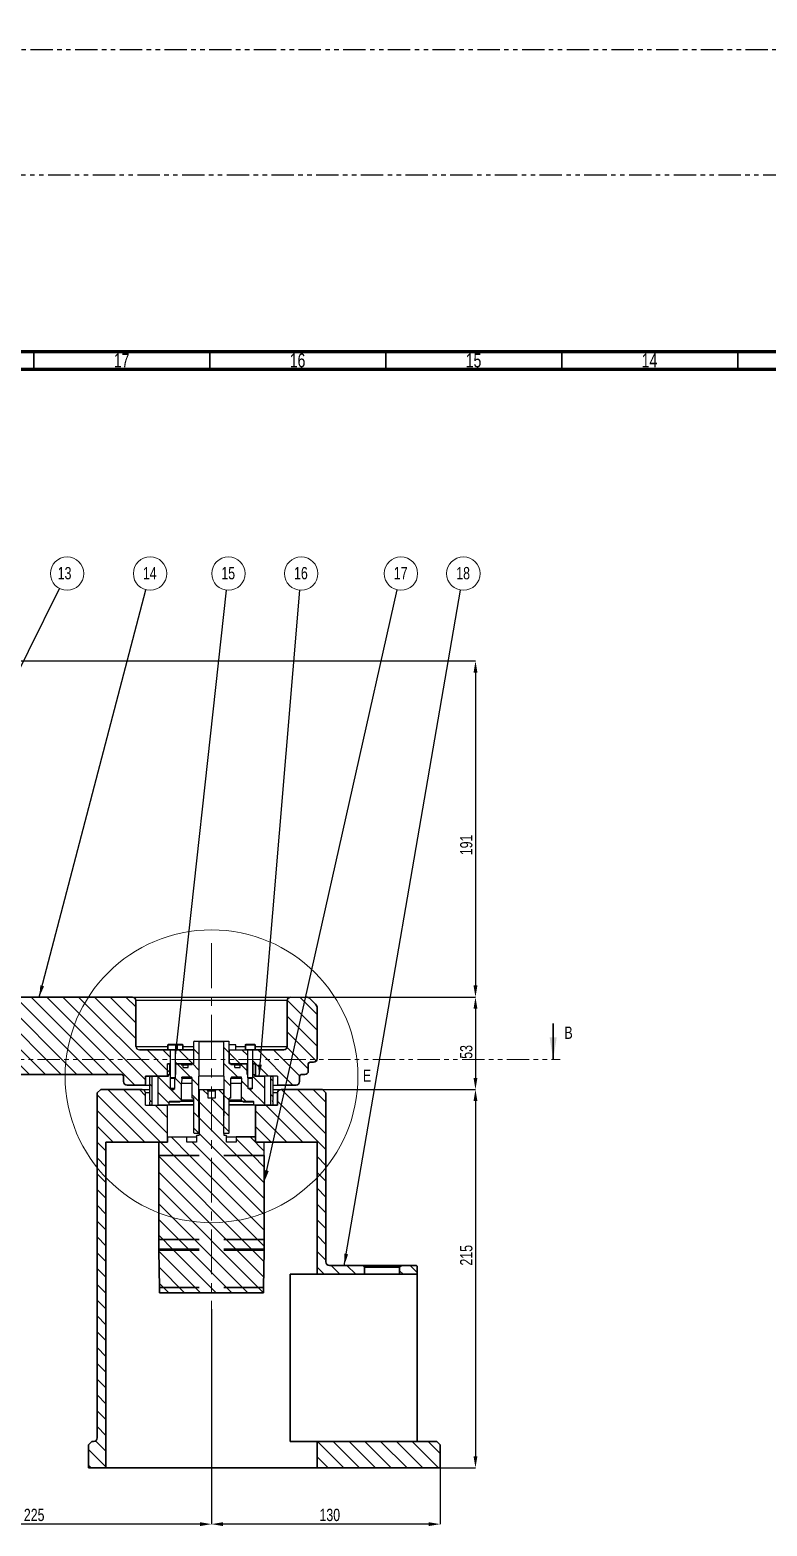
# Model space of a CAD drawing. Header units: millimetres. Extents: x 15 to 1184, y 5 to 927.
# Drawn here: x 348.4 to 557.8, y 502.3 to 927.4 of the extents above; entities that cross this region are included whole.
import ezdxf

# ---------------------------------------------------------------- set-up
doc = ezdxf.new("R2010")
doc.units = ezdxf.units.MM
doc.header["$PDSIZE"] = -1
doc.linetypes.add('CENTERX2', pattern=[20.32, 12.7, -2.54, 2.54, -2.54])
doc.linetypes.add('PHANTOM', pattern=[12.7, 6.35, -1.27, 1.27, -1.27, 1.27, -1.27])
doc.layers.add('gachNet', color=3, linetype='Continuous', lineweight=9, plot=False)
for name, color, linetype, lineweight in [('lightNet', 50, 'Continuous', 13), ('mainNet', 7, 'Continuous', 35), ('net cat', 7, 'PHANTOM', 13)]:
    doc.layers.add(name, color=color, linetype=linetype, lineweight=lineweight)
doc.styles.add('SLDTEXTSTYLE0', font='TXT', dxfattribs={"width": 0.75})
doc.dimstyles.new('ISO-25', dxfattribs={"dimtxt": 2.5, "dimasz": 2.5, "dimexe": 1.25, "dimexo": 0.625, "dimtad": 1, "dimtxsty": 'Standard', "dimcen": 2.5, "dimadec": 0, "dimazin": 0, "dimtfac": 1, "dimtmove": 0, "dimatfit": 3, "dimfxl": 1, "dimarcsym": 0})
doc.dimstyles.new('SLDDIMSTYLE0', dxfattribs={"dimtxt": 3.5, "dimasz": 3.302, "dimexe": 0, "dimexo": 0.0625, "dimgap": 0.875, "dimtad": 1, "dimdec": 0, "dimlfac": 2, "dimrnd": 1e-09, "dimzin": 12, "dimdsep": 46, "dimtxsty": 'SLDTEXTSTYLE0', "dimsah": 1, "dimcen": 0.09, "dimadec": 0, "dimazin": 3, "dimtfac": 1, "dimtdec": 0, "dimtofl": 0, "dimtmove": 0, "dimatfit": 3, "dimfxl": 1, "dimfrac": 2, "dimtolj": 1, "dimtzin": 12, "dimarcsym": 0})
doc.dimstyles.new('SLDDIMSTYLE1', dxfattribs={"dimtxt": 0.18, "dimasz": 3.302, "dimexe": 0, "dimexo": 0.0625, "dimgap": 0, "dimtad": 0, "dimtih": 1, "dimtoh": 1, "dimdec": 0, "dimrnd": 1e-09, "dimzin": 0, "dimdsep": 46, "dimtxsty": 'Standard', "dimsah": 1, "dimcen": 0.09, "dimadec": 0, "dimazin": 0, "dimtfac": 3.302, "dimtdec": 0, "dimtofl": 0, "dimtmove": 0, "dimatfit": 3, "dimfxl": 1, "dimfrac": 2, "dimtolj": 1, "dimtzin": 0, "dimarcsym": 0})

# ---------------------------------------------------------------- blocks, each defined once
blk = doc.blocks.new('_D_4')
at = {"layer": 'Defpoints', "color": 0, "transparency": 16777216}
for p in [(282.47, 748.09), (377.47, 652.59), (474.97, 652.59)]:
    blk.add_point(p, dxfattribs=at)
at = {"layer": 'lightNet', "color": 0, "lineweight": -2, "transparency": 16777216}
for p, q in [((282.53, 748.09), (474.97, 748.09)), ((474.97, 744.79), (474.97, 655.89)), ((377.53, 652.59), (474.97, 652.59))]:
    blk.add_line(p, q, dxfattribs=at)
at = {"layer": 'lightNet', "color": 0, "transparency": 16777216}
for points in [[(474.42, 744.79), (475.52, 744.79), (474.97, 748.09)], [(474.42, 655.89), (475.52, 655.89), (474.97, 652.59)]]:
    blk.add_solid(points, dxfattribs=at)
at = {"layer": 'lightNet', "color": 0, "transparency": 16777216, "insert": (470.59, 695.83), "char_height": 3.5, "attachment_point": 2, "rotation": 90, "style": 'SLDTEXTSTYLE0'}
blk.add_mtext('\\A1;191', dxfattribs=at)
blk = doc.blocks.new('_D_5')
at = {"layer": 'Defpoints', "color": 0, "transparency": 16777216}
for p in [(377.47, 652.59), (431.47, 626.34), (474.97, 626.34)]:
    blk.add_point(p, dxfattribs=at)
at = {"layer": 'lightNet', "color": 0, "lineweight": -2, "transparency": 16777216}
for p, q in [((377.53, 652.59), (474.97, 652.59)), ((474.97, 649.29), (474.97, 629.64)), ((431.53, 626.34), (474.97, 626.34))]:
    blk.add_line(p, q, dxfattribs=at)
at = {"layer": 'lightNet', "color": 0, "transparency": 16777216}
for points in [[(474.42, 649.29), (475.52, 649.29), (474.97, 652.59)], [(474.42, 629.64), (475.52, 629.64), (474.97, 626.34)]]:
    blk.add_solid(points, dxfattribs=at)
at = {"layer": 'lightNet', "color": 0, "transparency": 16777216, "insert": (470.59, 637.01), "char_height": 3.5, "attachment_point": 2, "rotation": 90, "style": 'SLDTEXTSTYLE0'}
blk.add_mtext('\\A1;53', dxfattribs=at)
blk = doc.blocks.new('_D_6')
at = {"layer": 'Defpoints', "color": 0, "transparency": 16777216}
for p in [(431.47, 626.34), (464.97, 518.84), (474.97, 518.84)]:
    blk.add_point(p, dxfattribs=at)
at = {"layer": 'lightNet', "color": 0, "lineweight": -2, "transparency": 16777216}
for p, q in [((431.53, 626.34), (474.97, 626.34)), ((474.97, 623.04), (474.97, 522.14)), ((465.03, 518.84), (474.97, 518.84))]:
    blk.add_line(p, q, dxfattribs=at)
at = {"layer": 'lightNet', "color": 0, "transparency": 16777216}
for points in [[(474.42, 623.04), (475.52, 623.04), (474.97, 626.34)], [(474.42, 522.14), (475.52, 522.14), (474.97, 518.84)]]:
    blk.add_solid(points, dxfattribs=at)
at = {"layer": 'lightNet', "color": 0, "transparency": 16777216, "insert": (470.59, 579.23), "char_height": 3.5, "attachment_point": 2, "rotation": 90, "style": 'SLDTEXTSTYLE0'}
blk.add_mtext('\\A1;215', dxfattribs=at)
blk = doc.blocks.new('_D_7')
at = {"layer": 'Defpoints', "color": 0, "transparency": 16777216}
for p in [(399.97, 563.96), (464.97, 518.84), (399.97, 502.84)]:
    blk.add_point(p, dxfattribs=at)
at = {"layer": 'lightNet', "color": 0, "lineweight": -2, "transparency": 16777216}
for p, q in [((399.97, 563.9), (399.97, 502.84)), ((464.97, 518.77), (464.97, 502.84)), ((461.66, 502.84), (403.27, 502.84))]:
    blk.add_line(p, q, dxfattribs=at)
at = {"layer": 'lightNet', "color": 0, "transparency": 16777216}
for points in [[(403.27, 503.39), (403.27, 502.29), (399.97, 502.84)], [(461.66, 503.39), (461.66, 502.29), (464.97, 502.84)]]:
    blk.add_solid(points, dxfattribs=at)
at = {"layer": 'lightNet', "color": 0, "transparency": 16777216, "insert": (433.57, 507.21), "char_height": 3.5, "attachment_point": 2, "style": 'SLDTEXTSTYLE0'}
blk.add_mtext('\\A1;130', dxfattribs=at)
blk = doc.blocks.new('_D_8')
at = {"layer": 'Defpoints', "color": 0, "transparency": 16777216}
for p in [(287.47, 622.17), (399.97, 563.96), (287.47, 502.84)]:
    blk.add_point(p, dxfattribs=at)
at = {"layer": 'lightNet', "color": 0, "lineweight": -2, "transparency": 16777216}
for p, q in [((287.47, 622.11), (287.47, 502.84)), ((399.97, 563.9), (399.97, 502.84)), ((396.66, 502.84), (290.77, 502.84))]:
    blk.add_line(p, q, dxfattribs=at)
at = {"layer": 'lightNet', "color": 0, "transparency": 16777216}
for points in [[(290.77, 503.39), (290.77, 502.29), (287.47, 502.84)], [(396.66, 503.39), (396.66, 502.29), (399.97, 502.84)]]:
    blk.add_solid(points, dxfattribs=at)
at = {"layer": 'lightNet', "color": 0, "transparency": 16777216, "insert": (349.57, 507.21), "char_height": 3.5, "attachment_point": 2, "style": 'SLDTEXTSTYLE0'}
blk.add_mtext('\\A1;225', dxfattribs=at)
blk = doc.blocks.new('SW_NOTE_0_2')
at = {"color": 0, "linetype": 'Continuous', "lineweight": 0}
blk.add_circle((0.81, 4.68), 4.75, dxfattribs=at)
at = {"color": 0, "linetype": 'Continuous', "lineweight": 0, "insert": (0.74, 6.54), "char_height": 3.5, "attachment_point": 2, "style": 'SLDTEXTSTYLE0'}
blk.add_mtext('18', dxfattribs=at)
blk = doc.blocks.new('SW_NOTE_0_3')
at = {"color": 0, "linetype": 'Continuous', "lineweight": 0}
blk.add_circle((1.04, 4.63), 4.75, dxfattribs=at)
at = {"color": 0, "linetype": 'Continuous', "lineweight": 0, "insert": (0.97, 6.5), "char_height": 3.5, "attachment_point": 2, "style": 'SLDTEXTSTYLE0'}
blk.add_mtext('17', dxfattribs=at)
blk = doc.blocks.new('SW_NOTE_0_4')
at = {"color": 0, "linetype": 'Continuous', "lineweight": 0}
blk.add_circle((0.4, 4.73), 4.75, dxfattribs=at)
at = {"color": 0, "linetype": 'Continuous', "lineweight": 0, "insert": (0.33, 6.59), "char_height": 3.5, "attachment_point": 2, "style": 'SLDTEXTSTYLE0'}
blk.add_mtext('16', dxfattribs=at)
blk = doc.blocks.new('SW_NOTE_0_5')
at = {"color": 0, "linetype": 'Continuous', "lineweight": 0}
blk.add_circle((0.52, 4.72), 4.75, dxfattribs=at)
at = {"color": 0, "linetype": 'Continuous', "lineweight": 0, "insert": (0.45, 6.58), "char_height": 3.5, "attachment_point": 2, "style": 'SLDTEXTSTYLE0'}
blk.add_mtext('15', dxfattribs=at)
blk = doc.blocks.new('SW_NOTE_0_6')
at = {"color": 0, "linetype": 'Continuous', "lineweight": 0}
blk.add_circle((1.2, 4.6), 4.75, dxfattribs=at)
at = {"color": 0, "linetype": 'Continuous', "lineweight": 0, "insert": (1.13, 6.46), "char_height": 3.5, "attachment_point": 2, "style": 'SLDTEXTSTYLE0'}
blk.add_mtext('14', dxfattribs=at)
blk = doc.blocks.new('SW_NOTE_0_20')
at = {"color": 0, "linetype": 'Continuous', "lineweight": 0}
blk.add_circle((2.12, 4.25), 4.75, dxfattribs=at)
at = {"color": 0, "linetype": 'Continuous', "lineweight": 0, "insert": (1.4, 6.11), "char_height": 3.5, "attachment_point": 2, "style": 'SLDTEXTSTYLE0'}
blk.add_mtext('13', dxfattribs=at)
blk = doc.blocks.new('*D86')
at = {"layer": 'Defpoints', "color": 0, "transparency": 16777216}
for p in [(1179, 886.22), (20, 831), (1179, 831)]:
    blk.add_point(p, dxfattribs=at)
at = {"layer": 'net cat', "color": 0, "lineweight": -2, "transparency": 16777216}
for p, q in [((20, 832), (20, 887.22)), ((23.3, 886.22), (1175.7, 886.22)), ((1179, 832), (1179, 887.22))]:
    blk.add_line(p, q, dxfattribs=at)
at = {"layer": 'net cat', "color": 0, "transparency": 16777216}
for points in [[(23.3, 886.77), (23.3, 885.67), (20, 886.22)], [(1175.7, 886.77), (1175.7, 885.67), (1179, 886.22)]]:
    blk.add_solid(points, dxfattribs=at)
at = {"layer": 'net cat', "color": 0, "transparency": 16777216, "insert": (599.5, 889.49), "char_height": 3.5, "attachment_point": 5}
blk.add_mtext('2318', dxfattribs=at)
blk = doc.blocks.new('*D87')
at = {"layer": 'Defpoints', "color": 0, "transparency": 16777216}
for p in [(1184, 921.81), (15, 836), (1184, 836)]:
    blk.add_point(p, dxfattribs=at)
at = {"layer": 'net cat', "color": 0, "lineweight": -2, "transparency": 16777216}
for p, q in [((15, 837), (15, 922.81)), ((1184, 837), (1184, 922.81)), ((18.3, 921.81), (1180.7, 921.81))]:
    blk.add_line(p, q, dxfattribs=at)
at = {"layer": 'net cat', "color": 0, "transparency": 16777216}
for points in [[(18.3, 922.36), (18.3, 921.26), (15, 921.81)], [(1180.7, 922.36), (1180.7, 921.26), (1184, 921.81)]]:
    blk.add_solid(points, dxfattribs=at)
at = {"layer": 'net cat', "color": 0, "transparency": 16777216, "insert": (599.5, 925.08), "char_height": 3.5, "attachment_point": 5}
blk.add_mtext('2338', dxfattribs=at)

msp = doc.modelspace()

# ---------------------------------------------------------------- hatches: boundary and pattern name
at = {"linetype": 'Continuous', "lineweight": 18}
h = msp.add_hatch(dxfattribs=at)
h.set_pattern_fill('ANSI31', angle=90, style=0)
h.paths.add_polyline_path([(389.69, 633.59), (394.97, 633.59), (394.97, 637.59), (389.69, 637.59)], flags=0)
h = msp.add_hatch(dxfattribs=at)
h.set_pattern_fill('ANSI31', angle=90, style=0)
h.paths.add_polyline_path([(410.24, 637.59), (404.97, 637.59), (404.97, 633.59), (410.24, 633.59)], flags=0)
h = msp.add_hatch(dxfattribs=at)
h.set_pattern_fill('ANSI31', angle=90, style=0)
h.paths.add_polyline_path([(382.67, 623.04), (382.47, 622.84), (382.47, 622.04), (382.67, 621.84), (383.09, 621.84), (383.09, 630.09), (382.72, 630.09), (382.47, 629.84), (382.47, 623.29), (382.72, 623.04)], flags=0)
h = msp.add_hatch(dxfattribs=at)
h.set_pattern_fill('ANSI31', angle=90, style=0)
h.paths.add_polyline_path([(417.47, 622.84), (417.27, 623.04), (417.22, 623.04), (417.47, 623.29), (417.47, 629.84), (417.22, 630.09), (416.84, 630.09), (416.84, 621.84), (417.27, 621.84), (417.47, 622.04)], flags=0)
at = {"layer": 'gachNet'}
h = msp.add_hatch(dxfattribs=at)
h.set_pattern_fill('ANSI31', color=256, angle=90, style=0)
edge = h.paths.add_edge_path(flags=0)
edge.add_arc((375.97, 628.59), 1, 180, 270)
edge.add_line((375.97, 627.59), (381.24, 627.59))
edge.add_line((381.24, 627.59), (381.24, 630.09))
edge.add_line((381.24, 630.09), (387.49, 630.09))
edge.add_line((387.49, 630.09), (387.49, 633.59))
edge.add_line((387.49, 633.59), (388.24, 633.59))
edge.add_line((388.24, 633.59), (388.24, 637.59))
edge.add_line((388.24, 637.59), (379.47, 637.59))
edge.add_arc((379.47, 638.59), 1, 180, 270, ccw=False)
edge.add_line((378.47, 638.59), (378.47, 651.59))
edge.add_arc((377.47, 651.59), 1, 0, 90)
edge.add_line((377.47, 652.59), (312.97, 652.59))
edge.add_arc((312.97, 653.09), 0.5, 180, 270, ccw=False)
edge.add_line((312.47, 653.09), (312.47, 654.59))
edge.add_arc((311.47, 654.59), 1, 0, 90)
edge.add_line((311.47, 655.59), (308.72, 655.59))
edge.add_line((308.72, 655.59), (308.72, 653.09))
edge.add_line((308.72, 653.09), (302.47, 653.09))
edge.add_line((302.47, 653.09), (302.47, 649.34))
edge.add_line((302.47, 649.34), (301.69, 649.34))
edge.add_line((301.69, 649.34), (301.69, 644.59))
edge.add_line((301.69, 644.59), (306.47, 644.59))
edge.add_arc((306.47, 643.59), 1, 0, 90, ccw=False)
edge.add_line((307.47, 643.59), (307.47, 635.09))
edge.add_arc((308.47, 635.09), 1, 180, 270)
edge.add_line((308.47, 634.09), (314.47, 634.09))
edge.add_arc((314.47, 633.59), 0.5, 0, 90, ccw=False)
edge.add_line((314.97, 633.59), (314.97, 630.84))
edge.add_arc((315.22, 630.84), 0.25, 180, 270)
edge.add_line((315.22, 630.59), (374.47, 630.59))
edge.add_arc((374.47, 630.09), 0.5, 0, 90, ccw=False)
edge.add_line((374.97, 630.09), (374.97, 628.59))
h = msp.add_hatch(dxfattribs=at)
h.set_pattern_fill('ANSI31', color=256, angle=90, style=0)
edge = h.paths.add_edge_path(flags=0)
edge.add_arc((428.97, 635.09), 1, 270, 360)
edge.add_line((429.97, 635.09), (429.97, 649.47))
edge.add_arc((428.47, 649.47), 1.5, 0, 45)
edge.add_line((429.53, 650.53), (427.91, 652.15))
edge.add_arc((426.85, 651.09), 1.5, 45, 90)
edge.add_line((426.85, 652.59), (422.47, 652.59))
edge.add_arc((422.47, 651.59), 1, 90, 180)
edge.add_line((421.47, 651.59), (421.47, 638.59))
edge.add_arc((420.47, 638.59), 1, 270, 360, ccw=False)
edge.add_line((420.47, 637.59), (411.69, 637.59))
edge.add_line((411.69, 637.59), (411.69, 633.59))
edge.add_line((411.69, 633.59), (412.45, 633.59))
edge.add_line((412.45, 633.59), (412.45, 630.09))
edge.add_line((412.45, 630.09), (418.71, 630.09))
edge.add_line((418.71, 630.09), (418.71, 627.59))
edge.add_line((418.71, 627.59), (423.97, 627.59))
edge.add_arc((423.97, 628.59), 1, 270, 360)
edge.add_line((424.97, 628.59), (424.97, 630.09))
edge.add_arc((425.47, 630.09), 0.5, 90, 180, ccw=False)
edge.add_line((425.47, 630.59), (426.47, 630.59))
edge.add_arc((426.47, 631.59), 1, 270, 360)
edge.add_line((427.47, 631.59), (427.47, 633.59))
edge.add_arc((427.97, 633.59), 0.5, 90, 180, ccw=False)
edge.add_line((427.97, 634.09), (428.97, 634.09))
h = msp.add_hatch(dxfattribs=at)
h.set_pattern_fill('ANSI31', color=256, angle=90, style=0)
edge = h.paths.add_edge_path(flags=0)
edge.add_line((396.32, 613.84), (396.47, 613.99))
edge.add_line((396.47, 613.99), (396.47, 618.84))
edge.add_line((396.47, 618.84), (396.34, 618.84))
edge.add_line((396.34, 618.84), (396.34, 630.09))
edge.add_line((396.34, 630.09), (396.47, 630.09))
edge.add_line((396.47, 630.09), (396.47, 639.94))
edge.add_line((396.47, 639.94), (396.32, 640.09))
edge.add_line((396.32, 640.09), (395.12, 640.09))
edge.add_line((395.12, 640.09), (394.97, 639.94))
edge.add_line((394.97, 639.94), (394.97, 633.84))
edge.add_line((394.97, 633.84), (394.47, 633.84))
edge.add_line((394.47, 633.84), (394.47, 633.39))
edge.add_line((394.47, 633.39), (393.4, 633.39))
edge.add_line((393.4, 633.39), (393.3, 633.29))
edge.add_line((393.3, 633.29), (393.3, 632.61))
edge.add_line((393.3, 632.61), (391.88, 632.61))
edge.add_line((391.88, 632.61), (391.88, 633.22))
edge.add_line((391.88, 633.22), (391.78, 633.32))
edge.add_line((391.78, 633.32), (391.69, 633.32))
edge.add_arc((391.69, 633.12), 0.2, 90.0187, 180)
edge.add_line((391.49, 633.12), (391.49, 633.54))
edge.add_line((391.49, 633.54), (391.44, 633.59))
edge.add_line((391.44, 633.59), (389.89, 633.59))
edge.add_line((389.89, 633.59), (389.84, 633.54))
edge.add_line((389.84, 633.54), (389.84, 630.61))
edge.add_line((389.84, 630.61), (389.87, 630.59))
edge.add_line((389.87, 630.59), (389.58, 630.59))
edge.add_line((389.58, 630.59), (389.58, 626.59))
edge.add_line((389.58, 626.59), (388.97, 626.22))
edge.add_line((388.97, 626.22), (388.35, 626.59))
edge.add_line((388.35, 626.59), (388.35, 630.59))
edge.add_line((388.35, 630.59), (388.07, 630.59))
edge.add_line((388.07, 630.59), (388.09, 630.61))
edge.add_line((388.09, 630.61), (388.09, 633.54))
edge.add_line((388.09, 633.54), (388.04, 633.59))
edge.add_line((388.04, 633.59), (387.67, 633.59))
edge.add_line((387.67, 633.59), (387.47, 633.39))
edge.add_line((387.47, 633.39), (387.47, 630.76))
edge.add_line((387.47, 630.76), (387.64, 630.59))
edge.add_line((387.64, 630.59), (388.02, 630.59))
edge.add_line((388.02, 630.59), (387.72, 630.29))
edge.add_line((387.72, 630.29), (387.72, 630.09))
edge.add_line((387.72, 630.09), (384.84, 630.09))
edge.add_line((384.84, 630.09), (384.84, 621.84))
edge.add_line((384.84, 621.84), (387.77, 621.84))
edge.add_line((387.77, 621.84), (387.97, 622.04))
edge.add_line((387.97, 622.04), (387.97, 622.79))
edge.add_arc((388.09, 622.79), 0.125, 90, 180, ccw=False)
edge.add_line((388.09, 622.91), (391.11, 622.91))
edge.add_arc((391.11, 623.29), 0.375, 270, 360)
edge.add_line((391.48, 623.29), (391.48, 628.09))
edge.add_line((391.48, 628.09), (391.49, 629.59))
edge.add_line((391.49, 629.59), (391.49, 629.79))
edge.add_line((391.49, 629.79), (394.27, 629.79))
edge.add_arc((394.27, 629.59), 0.2, 0, 90, ccw=False)
edge.add_line((394.47, 629.59), (394.47, 623.84))
edge.add_line((394.47, 623.84), (394.97, 623.84))
edge.add_line((394.97, 623.84), (394.97, 613.99))
edge.add_line((394.97, 613.99), (395.12, 613.84))
edge.add_line((395.12, 613.84), (396.32, 613.84))
h = msp.add_hatch(dxfattribs=at)
h.set_pattern_fill('ANSI31', color=256, angle=90, style=0)
edge = h.paths.add_edge_path(flags=0)
edge.add_line((403.59, 618.84), (403.47, 618.84))
edge.add_line((403.47, 618.84), (403.47, 613.99))
edge.add_line((403.47, 613.99), (403.62, 613.84))
edge.add_line((403.62, 613.84), (404.82, 613.84))
edge.add_line((404.82, 613.84), (404.97, 613.99))
edge.add_line((404.97, 613.99), (404.97, 623.84))
edge.add_line((404.97, 623.84), (405.47, 623.84))
edge.add_line((405.47, 623.84), (405.47, 629.59))
edge.add_arc((405.67, 629.59), 0.2, 90, 180, ccw=False)
edge.add_line((405.67, 629.79), (408.44, 629.79))
edge.add_line((408.44, 629.79), (408.44, 629.59))
edge.add_line((408.44, 629.59), (408.45, 628.09))
edge.add_line((408.45, 628.09), (408.45, 623.29))
edge.add_arc((408.83, 623.29), 0.375, 180, 270)
edge.add_line((408.83, 622.91), (411.84, 622.91))
edge.add_arc((411.84, 622.79), 0.125, 0, 90, ccw=False)
edge.add_line((411.97, 622.79), (411.97, 622.04))
edge.add_line((411.97, 622.04), (412.17, 621.84))
edge.add_line((412.17, 621.84), (415.09, 621.84))
edge.add_line((415.09, 621.84), (415.09, 630.09))
edge.add_line((415.09, 630.09), (412.22, 630.09))
edge.add_line((412.22, 630.09), (412.22, 630.29))
edge.add_line((412.22, 630.29), (411.92, 630.59))
edge.add_line((411.92, 630.59), (412.29, 630.59))
edge.add_line((412.29, 630.59), (412.47, 630.76))
edge.add_line((412.47, 630.76), (412.47, 633.39))
edge.add_line((412.47, 633.39), (412.27, 633.59))
edge.add_line((412.27, 633.59), (411.89, 633.59))
edge.add_line((411.89, 633.59), (411.84, 633.54))
edge.add_line((411.84, 633.54), (411.84, 630.61))
edge.add_line((411.84, 630.61), (411.87, 630.59))
edge.add_line((411.87, 630.59), (411.58, 630.59))
edge.add_line((411.58, 630.59), (411.58, 626.59))
edge.add_line((411.58, 626.59), (410.97, 626.22))
edge.add_line((410.97, 626.22), (410.35, 626.59))
edge.add_line((410.35, 626.59), (410.35, 630.59))
edge.add_line((410.35, 630.59), (410.07, 630.59))
edge.add_line((410.07, 630.59), (410.09, 630.61))
edge.add_line((410.09, 630.61), (410.09, 633.54))
edge.add_line((410.09, 633.54), (410.04, 633.59))
edge.add_line((410.04, 633.59), (408.49, 633.59))
edge.add_line((408.49, 633.59), (408.44, 633.54))
edge.add_line((408.44, 633.54), (408.44, 633.12))
edge.add_arc((408.24, 633.12), 0.2, 0, 90)
edge.add_line((408.24, 633.32), (408.16, 633.32))
edge.add_line((408.16, 633.32), (408.06, 633.22))
edge.add_line((408.06, 633.22), (408.06, 632.61))
edge.add_line((408.06, 632.61), (406.63, 632.61))
edge.add_line((406.63, 632.61), (406.63, 633.29))
edge.add_line((406.63, 633.29), (406.53, 633.39))
edge.add_line((406.53, 633.39), (405.47, 633.39))
edge.add_line((405.47, 633.39), (405.47, 633.84))
edge.add_line((405.47, 633.84), (404.97, 633.84))
edge.add_line((404.97, 633.84), (404.97, 639.94))
edge.add_line((404.97, 639.94), (404.82, 640.09))
edge.add_line((404.82, 640.09), (403.62, 640.09))
edge.add_line((403.62, 640.09), (403.47, 639.94))
edge.add_line((403.47, 639.94), (403.47, 630.09))
edge.add_line((403.47, 630.09), (403.59, 630.09))
edge.add_line((403.59, 630.09), (403.59, 618.84))
h = msp.add_hatch(dxfattribs=at)
h.set_pattern_fill('ANSI31', color=256, angle=90, style=0)
edge = h.paths.add_edge_path(flags=0)
edge.add_line((365.97, 526.34), (364.97, 525.34))
edge.add_line((364.97, 525.34), (364.97, 518.84))
edge.add_line((364.97, 518.84), (369.97, 518.84))
edge.add_line((369.97, 518.84), (369.97, 611.34))
edge.add_line((369.97, 611.34), (387.47, 611.34))
edge.add_line((387.47, 611.34), (387.47, 621.84))
edge.add_line((387.47, 621.84), (381.22, 621.84))
edge.add_line((381.22, 621.84), (381.22, 625.34))
edge.add_arc((380.22, 625.34), 1, 0, 90)
edge.add_line((380.22, 626.34), (368.47, 626.34))
edge.add_line((368.47, 626.34), (367.47, 625.34))
edge.add_line((367.47, 625.34), (367.47, 527.34))
edge.add_arc((366.47, 527.34), 1, 270, 360, ccw=False)
edge.add_line((366.47, 526.34), (365.97, 526.34))
h = msp.add_hatch(dxfattribs=at)
h.set_pattern_fill('ANSI31', color=256, angle=90, style=0)
edge = h.paths.add_edge_path(flags=0)
edge.add_line((396.47, 580.59), (396.47, 580.58))
edge.add_line((396.47, 580.58), (384.97, 580.58))
edge.add_line((384.97, 580.58), (385.15, 570.08))
edge.add_line((385.15, 570.08), (396.47, 570.08))
edge.add_line((396.47, 570.08), (396.47, 570.08))
edge.add_line((396.47, 570.08), (385.15, 570.08))
edge.add_line((385.15, 570.08), (385.18, 568.58))
edge.add_line((385.18, 568.58), (414.76, 568.58))
edge.add_line((414.76, 568.58), (414.78, 570.08))
edge.add_line((414.78, 570.08), (403.47, 570.08))
edge.add_line((403.47, 570.08), (403.47, 570.08))
edge.add_line((403.47, 570.08), (414.78, 570.08))
edge.add_line((414.78, 570.08), (414.97, 580.58))
edge.add_line((414.97, 580.58), (403.47, 580.58))
edge.add_line((403.47, 580.58), (403.47, 580.59))
edge.add_line((403.47, 580.59), (414.97, 580.59))
edge.add_line((414.97, 580.59), (414.97, 580.99))
edge.add_line((414.97, 580.99), (403.47, 580.99))
edge.add_line((403.47, 580.99), (403.47, 580.99))
edge.add_line((403.47, 580.99), (414.97, 580.99))
edge.add_line((414.97, 580.99), (414.97, 583.74))
edge.add_line((414.97, 583.74), (403.47, 583.74))
edge.add_line((403.47, 583.74), (403.47, 583.74))
edge.add_line((403.47, 583.74), (414.97, 583.74))
edge.add_line((414.97, 583.74), (414.97, 607.58))
edge.add_line((414.97, 607.58), (403.47, 607.58))
edge.add_line((403.47, 607.58), (403.47, 607.59))
edge.add_line((403.47, 607.59), (414.97, 607.59))
edge.add_line((414.97, 607.59), (414.97, 611.34))
edge.add_line((414.97, 611.34), (412.47, 611.34))
edge.add_line((412.47, 611.34), (412.47, 612.59))
edge.add_line((412.47, 612.59), (412.22, 612.84))
edge.add_line((412.22, 612.84), (406.97, 612.84))
edge.add_line((406.97, 612.84), (406.97, 611.34))
edge.add_line((406.97, 611.34), (404.22, 611.34))
edge.add_line((404.22, 611.34), (404.22, 613.18))
edge.add_line((404.22, 613.18), (404.17, 613.34))
edge.add_line((404.17, 613.34), (403.62, 613.34))
edge.add_arc((403.62, 613.54), 0.2, 180, 270, ccw=False)
edge.add_line((403.42, 613.54), (403.42, 613.65))
edge.add_line((403.42, 613.65), (403.47, 613.84))
edge.add_line((403.47, 613.84), (403.47, 626.19))
edge.add_line((403.47, 626.19), (403.32, 626.34))
edge.add_line((403.32, 626.34), (401.22, 626.34))
edge.add_line((401.22, 626.34), (400.97, 625.9))
edge.add_line((400.97, 625.9), (400.97, 623.91))
edge.add_line((400.97, 623.91), (398.97, 623.91))
edge.add_line((398.97, 623.91), (398.97, 625.9))
edge.add_line((398.97, 625.9), (398.72, 626.34))
edge.add_line((398.72, 626.34), (396.62, 626.34))
edge.add_line((396.62, 626.34), (396.47, 626.19))
edge.add_line((396.47, 626.19), (396.47, 613.84))
edge.add_line((396.47, 613.84), (396.52, 613.65))
edge.add_line((396.52, 613.65), (396.52, 613.54))
edge.add_arc((396.32, 613.54), 0.2, 270, 360, ccw=False)
edge.add_line((396.32, 613.34), (395.76, 613.34))
edge.add_line((395.76, 613.34), (395.72, 613.18))
edge.add_line((395.72, 613.18), (395.72, 611.34))
edge.add_line((395.72, 611.34), (392.97, 611.34))
edge.add_line((392.97, 611.34), (392.97, 612.84))
edge.add_line((392.97, 612.84), (387.72, 612.84))
edge.add_line((387.72, 612.84), (387.47, 612.59))
edge.add_line((387.47, 612.59), (387.47, 611.34))
edge.add_line((387.47, 611.34), (384.97, 611.34))
edge.add_line((384.97, 611.34), (384.97, 607.59))
edge.add_line((384.97, 607.59), (396.47, 607.59))
edge.add_line((396.47, 607.59), (396.47, 607.58))
edge.add_line((396.47, 607.58), (384.97, 607.58))
edge.add_line((384.97, 607.58), (384.97, 583.74))
edge.add_line((384.97, 583.74), (396.47, 583.74))
edge.add_line((396.47, 583.74), (396.47, 583.74))
edge.add_line((396.47, 583.74), (384.97, 583.74))
edge.add_line((384.97, 583.74), (384.97, 580.99))
edge.add_line((384.97, 580.99), (396.47, 580.99))
edge.add_line((396.47, 580.99), (396.47, 580.99))
edge.add_line((396.47, 580.99), (384.97, 580.99))
edge.add_line((384.97, 580.99), (384.97, 580.59))
edge.add_line((384.97, 580.59), (396.47, 580.59))
h = msp.add_hatch(dxfattribs=at)
h.set_pattern_fill('ANSI31', color=256, angle=90, style=0)
edge = h.paths.add_edge_path(flags=0)
edge.add_line((429.97, 611.34), (429.97, 573.84))
edge.add_line((429.97, 573.84), (443.42, 573.84))
edge.add_line((443.42, 573.84), (443.42, 575.84))
edge.add_line((443.42, 575.84), (442.92, 576.34))
edge.add_line((442.92, 576.34), (433.47, 576.34))
edge.add_arc((433.47, 577.34), 1, 180, 270, ccw=False)
edge.add_line((432.47, 577.34), (432.47, 625.34))
edge.add_line((432.47, 625.34), (431.47, 626.34))
edge.add_line((431.47, 626.34), (419.72, 626.34))
edge.add_arc((419.72, 625.34), 1, 90, 180)
edge.add_line((418.72, 625.34), (418.72, 621.84))
edge.add_line((418.72, 621.84), (412.47, 621.84))
edge.add_line((412.47, 621.84), (412.47, 611.34))
edge.add_line((412.47, 611.34), (429.97, 611.34))
h = msp.add_hatch(dxfattribs=at)
h.set_pattern_fill('ANSI31', color=256, angle=90, style=0)
h.paths.add_polyline_path([(458.42, 576.09), (458.17, 576.34), (453.92, 576.34), (453.42, 575.84), (453.42, 573.84), (458.42, 573.84)], flags=0)
h = msp.add_hatch(dxfattribs=at)
h.set_pattern_fill('ANSI31', color=256, angle=90, style=0)
h.paths.add_polyline_path([(463.97, 526.34), (429.97, 526.34), (429.97, 518.84), (464.97, 518.84), (464.97, 525.34)], flags=0)

# ---------------------------------------------------------------- linework, layer by layer
at = {"color": 7, "linetype": 'Continuous', "lineweight": 70}
for p, q in [((15, 836), (1184, 836)), ((20, 831), (1179, 831))]:
    msp.add_line(p, q, dxfattribs=at)
at = {"color": 7, "linetype": 'Continuous', "lineweight": 35}
for p, q in [((349.5, 831), (349.5, 836)), ((399.5, 831), (399.5, 836)), ((449.5, 831), (449.5, 836)), ((499.5, 831), (499.5, 836)), ((549.5, 831), (549.5, 836)), ((497.05, 645.08), (497.05, 634.82))]:
    msp.add_line(p, q, dxfattribs=at)
at = {"color": 7, "linetype": 'CENTERX2', "lineweight": 18}
msp.add_line((399.97, 667.86), (399.97, 563.96), dxfattribs=at)
at = {"color": 7, "linetype": 'Continuous', "lineweight": 25}
for p, q in [((377.47, 652.59), (422.47, 652.59)), ((421.47, 651.59), (378.47, 651.59)), ((422.47, 652.59), (426.85, 652.59)), ((390.34, 637.59), (390.34, 639.01)), ((395.12, 640.09), (394.97, 639.94)), ((394.97, 633.84), (394.97, 639.94)), ((395.12, 640.09), (396.32, 640.09)), ((396.47, 639.94), (396.32, 640.09)), ((396.32, 640.09), (403.62, 640.09)), ((396.47, 630.09), (396.47, 639.94)), ((396.47, 639.94), (403.47, 639.94)), ((403.47, 639.94), (403.62, 640.09)), ((403.47, 630.09), (403.47, 639.94)), ((403.62, 640.09), (404.82, 640.09)), ((404.82, 640.09), (404.97, 639.94)), ((404.97, 633.84), (404.97, 639.94)), ((404.97, 639.09), (405.47, 639.09)), ((405.47, 639.09), (406.77, 639.09)), ((406.84, 637.59), (406.84, 639.01)), ((387.47, 633.39), (387.67, 633.59)), ((387.47, 630.76), (387.47, 633.39)), ((388.22, 633.59), (387.49, 633.59)), ((387.49, 630.09), (387.49, 633.59)), ((387.67, 633.59), (388.04, 633.59)), ((388.09, 633.54), (388.04, 633.59)), ((388.09, 630.61), (388.09, 633.54)), ((388.22, 633.54), (388.09, 633.54)), ((388.22, 637.54), (388.22, 629.73)), ((389.72, 629.73), (389.72, 637.54)), ((394.97, 633.59), (389.72, 633.59)), ((389.84, 633.54), (389.72, 633.54)), ((389.89, 633.59), (389.84, 633.54)), ((389.84, 630.61), (389.84, 633.54)), ((389.89, 633.59), (391.44, 633.59)), ((391.49, 633.54), (391.44, 633.59)), ((391.49, 633.12), (391.49, 633.54)), ((394.47, 633.54), (391.49, 633.54)), ((393.4, 633.39), (393.3, 633.29)), ((393.4, 633.39), (394.47, 633.39)), ((394.47, 633.39), (394.47, 633.84)), ((394.47, 633.84), (394.97, 633.84)), ((394.97, 633.59), (394.97, 637.59)), ((404.97, 637.59), (404.97, 633.59)), ((404.97, 637.59), (409.59, 637.59)), ((404.97, 633.84), (405.47, 633.84)), ((410.22, 633.59), (404.97, 633.59)), ((405.47, 633.39), (405.47, 633.84)), ((408.44, 633.54), (405.47, 633.54)), ((405.47, 633.39), (406.53, 633.39)), ((406.53, 633.39), (406.63, 633.29)), ((408.44, 633.54), (408.49, 633.59)), ((408.44, 633.12), (408.44, 633.54)), ((408.49, 633.59), (410.04, 633.59)), ((410.09, 633.54), (410.04, 633.59)), ((410.09, 630.61), (410.09, 633.54)), ((410.22, 633.54), (410.09, 633.54)), ((410.22, 637.54), (410.22, 629.73)), ((411.72, 629.73), (411.72, 637.54)), ((412.45, 633.59), (411.72, 633.59)), ((411.84, 633.54), (411.72, 633.54)), ((411.84, 633.54), (411.89, 633.59)), ((411.84, 630.61), (411.84, 633.54)), ((411.89, 633.59), (412.27, 633.59)), ((412.27, 633.59), (412.47, 633.39)), ((412.45, 633.59), (412.45, 630.09)), ((412.47, 630.76), (412.47, 633.39)), ((382.72, 630.09), (382.47, 629.84)), ((382.47, 623.29), (382.47, 629.84)), ((382.72, 630.09), (383.09, 630.09)), ((383.09, 621.84), (383.09, 630.09)), ((384.84, 621.84), (384.84, 630.09)), ((384.84, 630.09), (387.72, 630.09)), ((387.64, 630.59), (387.47, 630.76)), ((387.64, 630.59), (388.02, 630.59)), ((388.02, 630.59), (387.72, 630.29)), ((387.72, 630.09), (387.72, 630.29)), ((388.09, 630.61), (388.07, 630.59)), ((388.07, 630.59), (388.22, 630.59)), ((388.22, 630.61), (388.09, 630.61)), ((388.22, 629.73), (388.36, 629.59)), ((388.22, 629.73), (388.97, 629.73)), ((388.35, 626.59), (388.35, 629.59)), ((388.36, 629.59), (388.97, 629.59)), ((388.97, 629.73), (389.72, 629.73)), ((388.97, 629.59), (389.58, 629.59)), ((389.58, 629.59), (389.72, 629.73)), ((389.58, 626.59), (389.58, 629.59)), ((389.84, 630.61), (389.72, 630.61)), ((389.72, 630.59), (389.87, 630.59)), ((389.84, 630.61), (389.87, 630.59)), ((391.49, 629.59), (391.48, 628.09)), ((391.49, 629.59), (391.49, 629.79)), ((394.27, 629.79), (391.49, 629.79)), ((391.69, 633.32), (391.78, 633.32)), ((391.88, 633.22), (391.78, 633.32)), ((391.78, 633.32), (393.34, 633.32)), ((393.3, 633.22), (391.88, 633.22)), ((391.88, 632.61), (391.88, 633.22)), ((391.88, 632.61), (393.3, 632.61)), ((393.3, 632.61), (393.3, 633.29)), ((394.47, 623.84), (394.47, 629.59)), ((396.34, 618.84), (396.34, 630.09)), ((396.47, 630.09), (396.34, 630.09)), ((403.47, 630.09), (396.47, 630.09)), ((403.59, 630.09), (403.47, 630.09)), ((403.59, 618.84), (403.59, 630.09)), ((405.47, 623.84), (405.47, 629.59)), ((408.44, 629.79), (405.67, 629.79)), ((406.6, 633.32), (408.16, 633.32)), ((406.63, 632.61), (406.63, 633.29)), ((408.06, 633.22), (406.63, 633.22)), ((406.63, 632.61), (408.06, 632.61)), ((408.06, 633.22), (408.16, 633.32)), ((408.06, 632.61), (408.06, 633.22)), ((408.16, 633.32), (408.24, 633.32)), ((408.44, 629.59), (408.44, 629.79)), ((408.44, 629.59), (408.45, 628.09)), ((410.07, 630.59), (410.09, 630.61)), ((410.07, 630.59), (410.22, 630.59)), ((410.22, 630.61), (410.09, 630.61)), ((410.22, 629.73), (410.36, 629.59)), ((410.22, 629.73), (410.97, 629.73)), ((410.35, 626.59), (410.35, 629.59)), ((410.36, 629.59), (410.97, 629.59)), ((410.97, 629.73), (411.72, 629.73)), ((410.97, 629.59), (411.58, 629.59)), ((411.58, 629.59), (411.72, 629.73)), ((411.58, 626.59), (411.58, 629.59)), ((411.84, 630.61), (411.72, 630.61)), ((411.72, 630.59), (411.87, 630.59)), ((411.84, 630.61), (411.87, 630.59)), ((411.92, 630.59), (412.29, 630.59)), ((411.92, 630.59), (412.22, 630.29)), ((412.22, 630.09), (412.22, 630.29)), ((412.22, 630.09), (415.09, 630.09)), ((412.29, 630.59), (412.47, 630.76)), ((418.71, 630.09), (412.45, 630.09)), ((415.09, 621.84), (415.09, 630.09)), ((416.84, 621.84), (416.84, 630.09)), ((416.84, 630.09), (417.22, 630.09)), ((417.22, 630.09), (417.47, 629.84)), ((417.47, 623.29), (417.47, 629.84)), ((418.71, 630.09), (418.71, 627.59)), ((380.22, 626.34), (382.47, 626.34)), ((381.22, 621.84), (381.22, 625.34)), ((381.24, 627.59), (382.47, 627.59)), ((388.97, 626.22), (388.35, 626.59)), ((389.58, 626.59), (388.35, 626.59)), ((388.97, 626.22), (389.58, 626.59)), ((391.48, 623.29), (391.48, 628.09)), ((396.47, 626.19), (396.62, 626.34)), ((396.47, 626.19), (396.47, 613.84)), ((396.62, 626.34), (398.72, 626.34)), ((398.97, 625.9), (398.72, 626.34)), ((398.72, 626.34), (401.22, 626.34)), ((398.97, 623.91), (398.97, 625.9)), ((400.97, 625.9), (398.97, 625.9)), ((401.22, 626.34), (400.97, 625.9)), ((400.97, 625.9), (400.97, 623.91)), ((401.22, 626.34), (403.32, 626.34)), ((403.32, 626.34), (403.47, 626.19)), ((403.47, 613.84), (403.47, 626.19)), ((408.45, 623.29), (408.45, 628.09)), ((410.97, 626.22), (410.35, 626.59)), ((410.97, 626.59), (410.35, 626.59)), ((411.58, 626.59), (410.97, 626.22)), ((410.97, 626.22), (410.97, 626.59)), ((411.58, 626.59), (410.97, 626.59)), ((417.47, 627.59), (418.71, 627.59)), ((417.47, 626.34), (419.72, 626.34)), ((381.22, 621.84), (387.47, 621.84)), ((382.72, 623.04), (382.47, 623.29)), ((382.67, 623.04), (382.47, 622.84)), ((382.47, 622.04), (382.47, 622.84)), ((382.67, 621.84), (382.47, 622.04)), ((382.67, 623.04), (382.72, 623.04)), ((383.09, 621.84), (382.67, 621.84)), ((387.77, 621.84), (384.84, 621.84)), ((387.47, 611.34), (387.47, 621.84)), ((387.97, 622.04), (387.77, 621.84)), ((394.97, 621.84), (387.77, 621.84)), ((387.97, 622.04), (387.97, 622.79)), ((387.97, 622.04), (394.97, 622.04)), ((391.11, 622.91), (388.09, 622.91)), ((394.97, 623.84), (394.47, 623.84)), ((394.97, 613.99), (394.97, 623.84)), ((400.97, 623.91), (398.97, 623.91)), ((405.47, 623.84), (404.97, 623.84)), ((404.97, 613.99), (404.97, 623.84)), ((404.97, 622.04), (411.97, 622.04)), ((412.17, 621.84), (404.97, 621.84)), ((411.84, 622.91), (408.83, 622.91)), ((411.97, 622.04), (411.97, 622.79)), ((411.97, 622.04), (412.17, 621.84)), ((415.09, 621.84), (412.17, 621.84)), ((417.27, 621.84), (416.84, 621.84)), ((417.22, 623.04), (417.47, 623.29)), ((417.22, 623.04), (417.27, 623.04)), ((417.27, 623.04), (417.47, 622.84)), ((417.27, 621.84), (417.47, 622.04)), ((417.47, 622.04), (417.47, 622.84)), ((396.34, 618.84), (396.47, 618.84)), ((396.47, 613.99), (396.47, 618.84)), ((403.47, 613.99), (403.47, 618.84)), ((403.47, 618.84), (403.59, 618.84)), ((387.47, 612.59), (387.72, 612.84)), ((387.47, 612.59), (387.47, 611.34)), ((387.72, 612.84), (392.97, 612.84)), ((392.97, 611.34), (392.97, 612.84)), ((392.97, 612.84), (395.72, 612.84)), ((395.12, 613.84), (394.97, 613.99)), ((396.32, 613.84), (395.12, 613.84)), ((395.72, 613.18), (395.76, 613.34)), ((395.72, 613.18), (395.72, 611.34)), ((395.76, 613.34), (396.32, 613.34)), ((396.47, 613.99), (396.32, 613.84)), ((396.47, 613.84), (396.32, 613.84)), ((396.52, 613.65), (396.47, 613.84)), ((396.52, 613.54), (396.52, 613.65)), ((403.47, 613.84), (403.42, 613.65)), ((403.42, 613.65), (403.42, 613.54)), ((403.47, 613.99), (403.62, 613.84)), ((403.62, 613.84), (403.47, 613.84)), ((404.82, 613.84), (403.62, 613.84)), ((403.62, 613.34), (404.17, 613.34)), ((404.17, 613.34), (404.22, 613.18)), ((404.22, 611.34), (404.22, 613.18)), ((404.22, 612.84), (406.97, 612.84)), ((404.97, 613.99), (404.82, 613.84)), ((406.97, 612.84), (406.97, 611.34)), ((412.22, 612.84), (412.47, 612.59)), ((412.47, 611.34), (412.47, 612.59)), ((387.47, 611.34), (384.97, 611.34)), ((395.72, 611.34), (392.97, 611.34)), ((406.97, 611.34), (404.22, 611.34)), ((414.97, 611.34), (412.47, 611.34)), ((414.97, 607.59), (414.97, 611.34)), ((384.97, 607.59), (396.47, 607.59)), ((396.47, 607.58), (384.97, 607.58)), ((385.47, 607.59), (385.47, 607.58)), ((389.72, 607.58), (389.72, 607.59)), ((396.47, 607.58), (396.47, 607.59)), ((403.47, 607.59), (414.97, 607.59)), ((403.47, 607.59), (403.47, 607.58)), ((414.97, 607.58), (403.47, 607.58)), ((410.22, 607.59), (410.22, 607.58)), ((414.47, 607.58), (414.47, 607.59)), ((384.97, 583.74), (396.47, 583.74)), ((396.47, 583.74), (384.97, 583.74)), ((391.67, 583.74), (391.67, 583.74)), ((396.47, 583.74), (396.47, 583.74)), ((414.97, 583.74), (403.47, 583.74)), ((403.47, 583.74), (403.47, 583.74)), ((403.47, 583.74), (414.97, 583.74)), ((404.67, 583.74), (404.67, 583.74)), ((396.47, 580.99), (384.97, 580.99)), ((384.97, 580.99), (396.47, 580.99)), ((396.47, 580.59), (384.97, 580.59)), ((396.47, 580.58), (384.97, 580.58)), ((390.09, 580.99), (390.09, 580.99)), ((390.09, 580.59), (390.09, 580.58)), ((392.84, 580.99), (392.84, 580.99)), ((392.84, 580.58), (392.84, 580.59)), ((396.47, 580.99), (396.47, 580.99)), ((396.47, 580.58), (396.47, 580.59)), ((414.97, 580.99), (403.47, 580.99)), ((403.47, 580.99), (403.47, 580.99)), ((403.47, 580.99), (414.97, 580.99)), ((414.97, 580.59), (403.47, 580.59)), ((403.47, 580.59), (403.47, 580.58)), ((414.97, 580.58), (403.47, 580.58)), ((404.62, 580.59), (404.61, 580.58)), ((404.67, 580.99), (404.67, 580.99)), ((412.09, 580.99), (412.09, 580.99)), ((412.09, 580.59), (412.09, 580.58)), ((414.84, 580.99), (414.84, 580.99)), ((414.84, 580.58), (414.84, 580.59)), ((385.09, 570.84), (385.09, 569.49)), ((385.09, 570.84), (385.14, 570.84)), ((385.15, 570.08), (396.47, 570.08)), ((396.47, 570.08), (385.15, 570.08)), ((387.84, 570.08), (387.84, 570.08)), ((390.72, 570.08), (390.72, 570.08)), ((396.47, 570.08), (396.47, 570.08)), ((403.47, 570.08), (403.47, 570.08)), ((403.47, 570.08), (414.78, 570.08)), ((414.78, 570.08), (403.47, 570.08)), ((407.09, 570.08), (407.09, 570.08)), ((409.84, 570.08), (409.84, 570.08))]:
    msp.add_line(p, q, dxfattribs=at)
at = {"color": 8, "linetype": 'Continuous', "lineweight": 25}
for p, q in [((378.47, 638.59), (387.59, 638.59)), ((391.82, 638.59), (394.97, 638.59)), ((405.47, 639.01), (404.97, 639.01)), ((406.84, 639.01), (405.47, 639.01)), ((406.84, 638.59), (409.59, 638.59)), ((412.34, 638.59), (421.47, 638.59)), ((389.72, 637.54), (388.22, 637.54)), ((411.72, 637.54), (410.22, 637.54)), ((391.49, 629.59), (394.47, 629.59)), ((405.47, 629.59), (408.44, 629.59)), ((382.47, 625.34), (381.22, 625.34)), ((391.48, 628.09), (394.47, 628.09)), ((405.47, 628.09), (408.45, 628.09)), ((418.72, 625.34), (417.47, 625.34)), ((387.97, 622.79), (390.98, 622.79)), ((394.97, 623.29), (391.48, 623.29)), ((408.45, 623.29), (404.97, 623.29)), ((408.95, 622.79), (411.97, 622.79)), ((413.47, 580.99), (413.47, 580.99)), ((413.47, 580.58), (413.47, 580.59)), ((386.47, 570.08), (386.47, 570.08)), ((385.16, 569.49), (385.09, 569.49))]:
    msp.add_line(p, q, dxfattribs=at)
at = {"color": 7, "linetype": 'Continuous', "lineweight": 18}
msp.add_circle((399.97, 630.09), 41.6, dxfattribs=at)
at = {"color": 7, "linetype": 'Continuous', "lineweight": 25}
for centre, radius, start, end in [((379.47, 638.59), 1, 180, 270), ((390.27, 639.01), 0.075, 0, 90), ((406.77, 639.01), 0.075, 0, 90), ((388.17, 637.54), 0.05, 0, 90), ((389.77, 637.54), 0.05, 90, 180), ((410.17, 637.54), 0.05, 0, 90), ((411.77, 637.54), 0.05, 90, 180), ((391.69, 633.12), 0.2, 90.0187, 180), ((394.27, 629.59), 0.2, 0, 90), ((405.67, 629.59), 0.2, 90, 180), ((408.24, 633.12), 0.2, 0, 90), ((380.22, 625.34), 1, 0, 90), ((388.09, 622.79), 0.125, 90, 180), ((391.11, 623.29), 0.375, 270, 0), ((408.83, 623.29), 0.375, 180, 270), ((411.84, 622.79), 0.125, 0, 90), ((396.32, 613.54), 0.2, 270, 0), ((403.62, 613.54), 0.2, 180, 270), ((385.24, 569.49), 0.15, 180, 238.0258)]:
    msp.add_arc(centre, radius, start, end, dxfattribs=at)
for points, knots in [([(394.97, 622.91), (394.53, 622.91), (393.58, 622.91), (392.51, 622.91), (391.69, 622.91), (391.2, 622.91), (391.14, 622.91), (391.11, 622.91)], [0, 0, 0, 0, 0.185975, 0.399834, 0.60925, 0.810306, 1, 1, 1, 1]), ([(408.83, 622.91), (408.77, 622.91), (408.67, 622.91), (407.76, 622.91), (406.49, 622.91), (405.4, 622.91), (404.97, 622.91)], [0, 0, 0, 0, 0.2554479, 0.5275726, 0.8097983, 1, 1, 1, 1])]:
    msp.add_open_spline(points, degree=3, knots=knots, dxfattribs=at)
at = {"color": 7, "linetype": 'Continuous', "lineweight": 35}
msp.add_solid([(497.05, 634.82), (498.06, 641.17), (496.03, 641.17)], dxfattribs=at)
at = {"layer": 'mainNet'}
for p, q in [((312.97, 652.59), (377.47, 652.59)), ((378.47, 638.59), (378.47, 651.59)), ((421.47, 651.59), (421.47, 638.59)), ((427.91, 652.15), (429.53, 650.53)), ((429.97, 635.09), (429.97, 649.47)), ((387.59, 639.01), (387.59, 637.59)), ((388.97, 639.01), (387.59, 639.01)), ((387.67, 639.09), (388.97, 639.09)), ((388.97, 639.09), (390.27, 639.09)), ((390.34, 639.01), (388.97, 639.01)), ((390.27, 639.09), (391.74, 639.09)), ((391.82, 639.01), (390.34, 639.01)), ((391.82, 637.59), (391.82, 639.01)), ((409.59, 639.01), (409.59, 637.59)), ((410.97, 639.01), (409.59, 639.01)), ((409.67, 639.09), (410.97, 639.09)), ((410.97, 639.09), (412.27, 639.09)), ((412.34, 639.01), (410.97, 639.01)), ((412.34, 637.59), (412.34, 639.01)), ((379.47, 637.59), (387.59, 637.59)), ((387.59, 637.59), (388.97, 637.59)), ((388.97, 637.59), (390.34, 637.59)), ((390.34, 637.59), (394.97, 637.59)), ((409.59, 637.59), (410.97, 637.59)), ((410.97, 637.59), (412.34, 637.59)), ((412.34, 637.59), (420.47, 637.59)), ((427.47, 631.59), (427.47, 633.59)), ((427.97, 634.09), (428.97, 634.09)), ((374.47, 630.59), (315.22, 630.59)), ((374.97, 630.09), (374.97, 628.59)), ((387.49, 630.09), (381.24, 630.09)), ((381.24, 627.59), (381.24, 630.09)), ((424.97, 628.59), (424.97, 630.09)), ((426.47, 630.59), (425.47, 630.59)), ((367.47, 625.34), (368.47, 626.34)), ((367.47, 625.34), (367.47, 527.34)), ((368.47, 626.34), (380.22, 626.34)), ((381.24, 627.59), (375.97, 627.59)), ((423.97, 627.59), (418.71, 627.59)), ((418.72, 625.34), (418.72, 621.84)), ((419.72, 626.34), (431.47, 626.34)), ((431.47, 626.34), (432.47, 625.34)), ((432.47, 577.34), (432.47, 625.34)), ((412.47, 621.84), (412.47, 611.34)), ((412.47, 621.84), (418.72, 621.84)), ((406.97, 612.84), (412.22, 612.84)), ((369.97, 518.84), (369.97, 611.34)), ((369.97, 611.34), (387.47, 611.34)), ((384.97, 611.34), (384.97, 607.59)), ((412.47, 611.34), (429.97, 611.34)), ((429.97, 611.34), (429.97, 573.84)), ((384.97, 583.74), (384.97, 607.58)), ((414.97, 607.58), (414.97, 583.74)), ((384.97, 580.99), (384.97, 583.74)), ((414.97, 583.74), (414.97, 580.99)), ((384.97, 580.59), (384.97, 580.99)), ((385.15, 570.08), (384.97, 580.58)), ((414.97, 580.58), (414.78, 570.08)), ((414.97, 580.99), (414.97, 580.59)), ((433.47, 576.34), (442.92, 576.34)), ((442.92, 576.34), (443.42, 575.84)), ((442.92, 576.34), (453.92, 576.34)), ((453.42, 575.84), (443.42, 575.84)), ((443.42, 573.84), (443.42, 575.84)), ((453.42, 575.84), (453.92, 576.34)), ((453.42, 575.84), (453.42, 573.84)), ((453.92, 576.34), (458.17, 576.34)), ((458.17, 576.34), (458.42, 576.09)), ((458.42, 573.84), (458.42, 576.09)), ((385.18, 568.58), (385.15, 570.08)), ((414.78, 570.08), (414.76, 568.58)), ((422.33, 526.34), (422.33, 573.84)), ((422.33, 573.84), (429.97, 573.84)), ((429.97, 573.84), (443.42, 573.84)), ((443.42, 573.84), (453.42, 573.84)), ((453.42, 573.84), (458.42, 573.84)), ((458.42, 526.34), (458.42, 573.84)), ((414.76, 568.58), (385.18, 568.58)), ((364.97, 525.34), (365.97, 526.34)), ((364.97, 525.34), (364.97, 518.84)), ((366.47, 526.34), (365.97, 526.34)), ((429.97, 526.34), (422.33, 526.34)), ((429.97, 526.34), (429.97, 518.84)), ((463.97, 526.34), (429.97, 526.34)), ((463.97, 526.34), (464.97, 525.34)), ((464.97, 518.84), (464.97, 525.34)), ((364.97, 518.84), (369.97, 518.84)), ((429.97, 518.84), (369.97, 518.84)), ((429.97, 518.84), (464.97, 518.84))]:
    msp.add_line(p, q, dxfattribs=at)
for centre, radius, start, end in [((377.47, 651.59), 1, 0, 90), ((422.47, 651.59), 1, 90, 180), ((426.85, 651.09), 1.5, 45, 90), ((428.47, 649.47), 1.5, 0, 45), ((387.67, 639.01), 0.075, 90, 180), ((391.74, 639.01), 0.075, 0, 90), ((409.67, 639.01), 0.075, 90, 180), ((412.27, 639.01), 0.075, 0, 90), ((420.47, 638.59), 1, 270, 0), ((427.97, 633.59), 0.5, 90, 180), ((428.97, 635.09), 1, 270, 0), ((374.47, 630.09), 0.5, 0, 90), ((425.47, 630.09), 0.5, 90, 180), ((426.47, 631.59), 1, 270, 0), ((375.97, 628.59), 1, 180, 270), ((419.72, 625.34), 1, 90, 180), ((423.97, 628.59), 1, 270, 0), ((433.47, 577.34), 1, 180, 270), ((366.47, 527.34), 1, 270, 0)]:
    msp.add_arc(centre, radius, start, end, dxfattribs=at)
at = {"layer": 'net cat'}
for q in [(345.18, 634.82), (499.05, 634.82)]:
    msp.add_line((394.97, 634.82), q, dxfattribs=at)

# ---------------------------------------------------------------- block references
at = {"layer": 'lightNet'}
for name, p in [('SW_NOTE_0_20', (356.81, 768.67)), ('SW_NOTE_0_6', (381.3, 768.33)), ('SW_NOTE_0_5', (404.26, 768.2)), ('SW_NOTE_0_4', (425.04, 768.19)), ('SW_NOTE_0_3', (452.75, 768.29)), ('SW_NOTE_0_2', (470.72, 768.24))]:
    msp.add_blockref(name, p, dxfattribs=at)

# ---------------------------------------------------------------- texts
at = {"color": 7, "linetype": 'Continuous', "lineweight": 0, "char_height": 3.969, "attachment_point": 2, "style": 'SLDTEXTSTYLE0'}
for s, insert in [('17', (374.42, 835.47)), ('16', (424.42, 835.47)), ('15', (474.42, 835.47)), ('14', (524.42, 835.47))]:
    msp.add_mtext(s, dxfattribs=dict(at, insert=insert))
at = {"color": 7, "linetype": 'Continuous', "insert": (500.25, 644.2), "char_height": 3.5, "attachment_point": 1, "style": 'SLDTEXTSTYLE0'}
msp.add_mtext('B', dxfattribs=at)
at = {"color": 7, "linetype": 'Continuous', "lineweight": 18, "insert": (442.99, 632.01), "char_height": 3.5, "attachment_point": 1, "style": 'SLDTEXTSTYLE0'}
msp.add_mtext('E', dxfattribs=at)

# ---------------------------------------------------------------- dimensions: what is measured, and where the dimension line sits
at = {"layer": 'lightNet'}
for base, p1, p2, picture, middle in [((474.97, 652.59), (282.47, 748.09), (377.47, 652.59), '_D_4', (474.97, 695.83)), ((474.96679141, 626.33749649), (377.46679141, 652.58749649), (431.46679141, 626.33749649), '_D_5', (474.96679141, 637.00536556)), ((474.97, 518.84), (431.47, 626.34), (464.97, 518.84), '_D_6', (474.97, 579.23))]:
    dim = msp.add_linear_dim(base=base, p1=p1, p2=p2, angle=90, dimstyle='SLDDIMSTYLE0', dxfattribs=at)
    dim.commit()
    dim.dimension.update_dxf_attribs({"geometry": picture, "text_midpoint": middle, "dimtype": 160})
for base, p1, p2, picture, middle in [((287.47, 502.84), (399.97, 563.96), (287.47, 622.17), '_D_8', (349.57, 502.84)), ((399.97, 502.84), (464.97, 518.84), (399.97, 563.96), '_D_7', (433.57, 502.84))]:
    dim = msp.add_linear_dim(base=base, p1=p1, p2=p2, dimstyle='SLDDIMSTYLE0', dxfattribs=at)
    dim.commit()
    dim.dimension.update_dxf_attribs({"geometry": picture, "text_midpoint": middle, "dimtype": 160})
at = {"layer": 'net cat'}
for base, p1, p2, picture, middle in [((1184, 921.81), (15, 836), (1184, 836), '*D87', (599.5, 925.08)), ((1179, 886.22), (20, 831), (1179, 831), '*D86', (599.5, 889.49))]:
    dim = msp.add_linear_dim(base=base, p1=p1, p2=p2, dimstyle='ISO-25', override={"dimtxt": 3.5, "dimasz": 3.302, "dimexe": 1, "dimexo": 1, "dimgap": 1.524, "dimtih": 1, "dimtoh": 1, "dimdec": 0, "dimlfac": 2, "dimzin": 1, "dimtdec": 0, "dimtzin": 1}, dxfattribs=at)
    dim.commit()
    dim.dimension.update_dxf_attribs({"geometry": picture, "text_midpoint": middle})

# ---------------------------------------------------------------- leaders
at = {"layer": 'lightNet'}
for points in [[(309.27, 673.09), (356.81, 768.67)], [(351.02, 652.59), (381.3, 768.33)], [(389.69, 636.02), (404.26, 768.2)], [(413.46, 630.09), (425.04, 768.19)], [(414.97, 600.08), (452.75, 768.29)], [(437.68, 576.34), (470.72, 768.24)]]:
    msp.add_leader(points, dimstyle='SLDDIMSTYLE1', dxfattribs=at)

doc.saveas('drawing.dxf')
